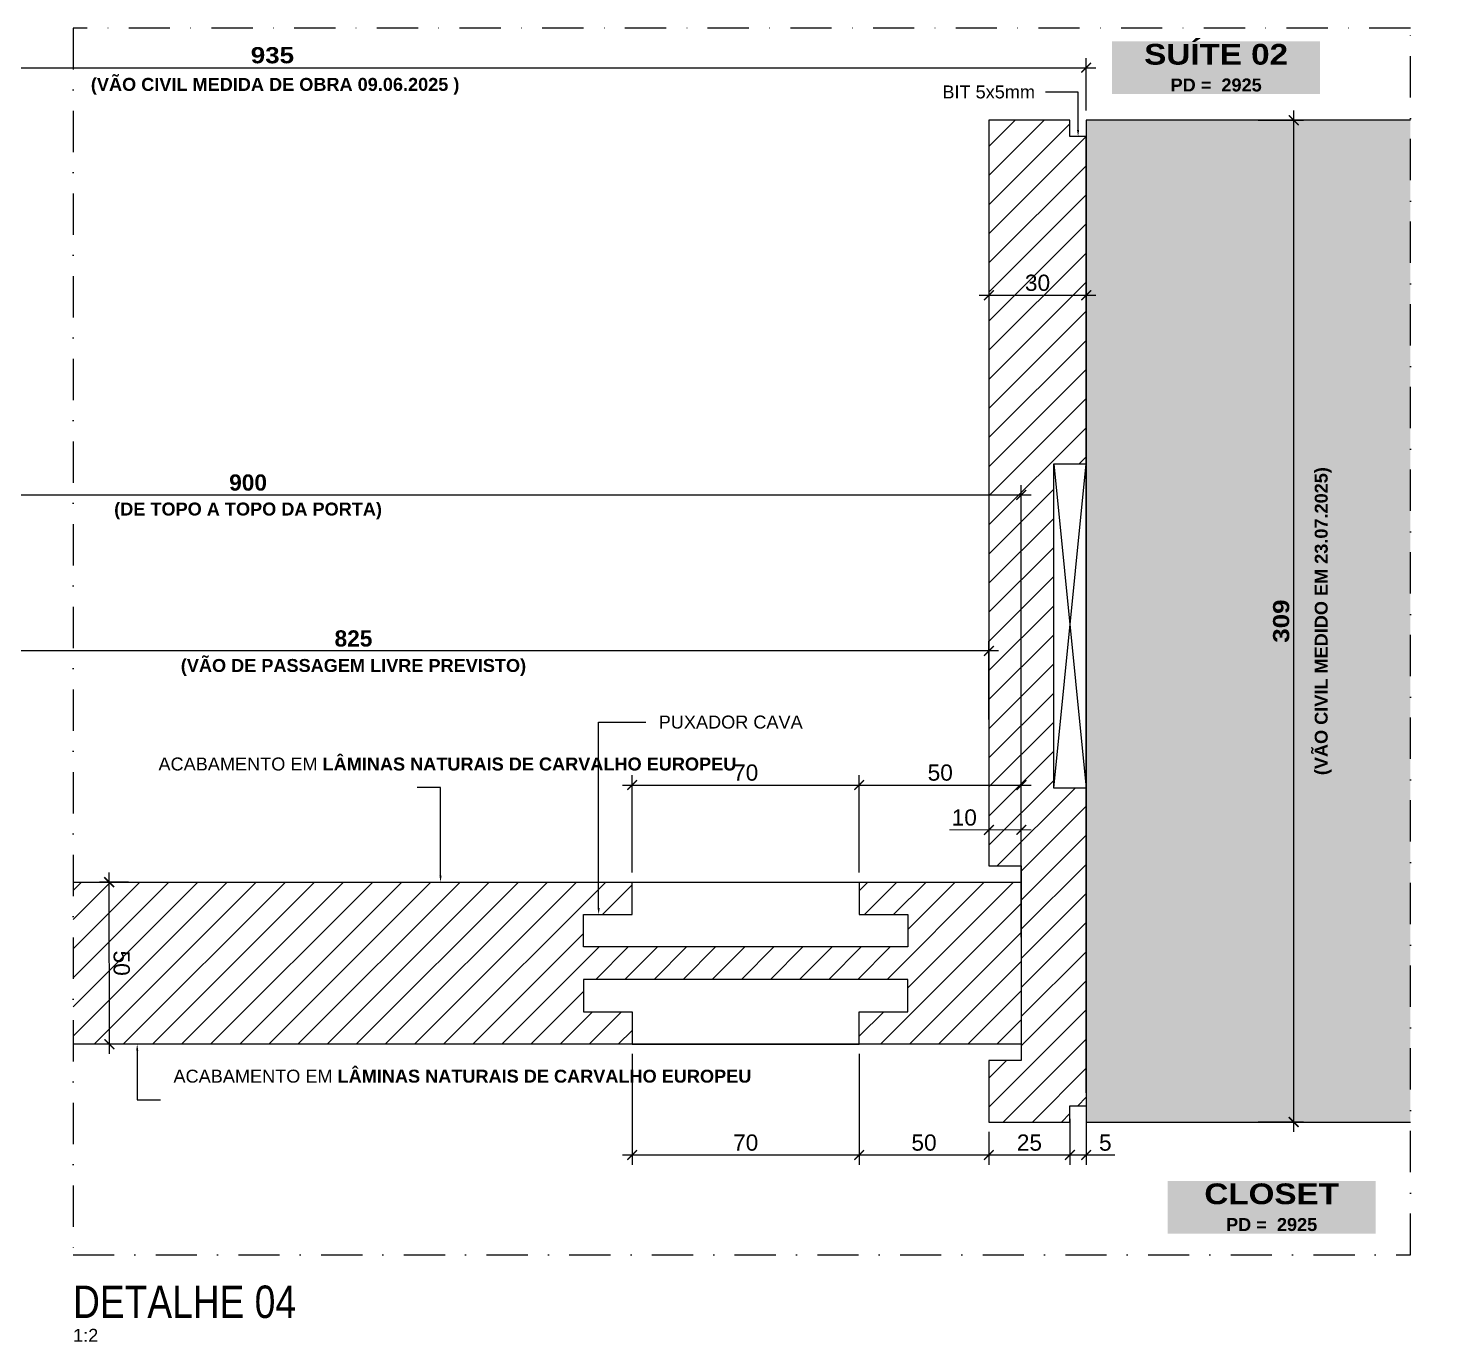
# Model space of a CAD drawing. Header units: millimetres. Extents: x -63251 to 507826, y 5339 to 217512.
# Drawn here: x 152868.5 to 153303.2, y 91847.1 to 92252.3 of the extents above; entities that cross this region are included whole.
import ezdxf
from ezdxf import colors
from ezdxf.entities.mleader import LeaderData, LeaderLine
from ezdxf.math import Vec2, Vec3

# ---------------------------------------------------------------- set-up
doc = ezdxf.new("R2010")
doc.units = ezdxf.units.MM
doc.header["$PDMODE"] = 3
doc.linetypes.add('TRAÇO E PONTO 1-1', pattern=[25.4, 12.7, -6.35, 0, -6.35])
for name, color, linetype in [('A-ANNO-DIMS', 7, 'Continuous'), ('AC-EQUIPAMENTO', 7, 'Continuous'), ('COTAS', 9, 'Continuous'), ('MARCENARIA . M', 4, 'Continuous'), ('PAREDE', 94, 'Continuous'), ('TEXTO', 105, 'Continuous'), ('TEXTO TRAÇO PONTO', 105, 'TRAÇO E PONTO 1-1')]:
    doc.layers.add(name, color=color, linetype=linetype)
doc.layers.add('ARQ-COTA', color=12, linetype='Continuous', lineweight=9)
doc.styles.add('1-1', font='arial.ttf', dxfattribs={"height": 0.2})
doc.styles.add('MEDIDA OFICIAL', font='ariblk.ttf')
doc.styles.add('PADRÃO', font='arial.ttf')
doc.styles.add('PADRÃO NEGRITO', font='arialbd.ttf')
doc.styles.add('TITULO', font='swissck.ttf')
doc.dimstyles.new('1-2', dxfattribs={"dimscale": 2, "dimtxt": 2.5, "dimasz": 1.5, "dimexe": 1.5, "dimexo": 1.5, "dimtad": 1, "dimtxsty": 'PADRÃO', "dimblk": 'ARCHTICK', "dimcen": 2.5, "dimdle": 1.5, "dimclrd": 9, "dimclre": 9, "dimclrt": 6, "dimadec": 0, "dimazin": 0, "dimtfac": 1, "dimtmove": 0, "dimatfit": 3, "dimfxl": 1.25, "dimlwd": -1, "dimlwe": -1, "dimarcsym": 0})
doc.dimstyles.new('1-2 AZUL', dxfattribs={"dimscale": 2, "dimtxt": 2.5, "dimasz": 1.5, "dimexe": 1.5, "dimexo": 1.5, "dimtad": 1, "dimtxsty": 'PADRÃO NEGRITO', "dimblk": 'ARCHTICK', "dimcen": 2.5, "dimdle": 1.5, "dimclrd": 9, "dimclre": 9, "dimclrt": 170, "dimadec": 0, "dimazin": 0, "dimtfac": 1, "dimtmove": 0, "dimatfit": 3, "dimfxl": 1.25, "dimlwd": -1, "dimlwe": -1, "dimarcsym": 0})
doc.dimstyles.new('1-2 VERDE', dxfattribs={"dimscale": 2, "dimtxt": 2.5, "dimasz": 1.5, "dimexe": 1.5, "dimexo": 1.5, "dimtad": 1, "dimtxsty": 'PADRÃO NEGRITO', "dimblk": 'ARCHTICK', "dimcen": 2.5, "dimdle": 1.5, "dimclrd": 9, "dimclre": 9, "dimclrt": 102, "dimadec": 0, "dimazin": 0, "dimtfac": 1, "dimtmove": 0, "dimatfit": 3, "dimfxl": 1.25, "dimlwd": -1, "dimlwe": -1, "dimarcsym": 0})
doc.dimstyles.new('Med. Ofic.1-2', dxfattribs={"dimscale": 2, "dimtxt": 2.5, "dimasz": 1.5, "dimexe": 1.5, "dimexo": 1.5, "dimtad": 1, "dimtxsty": 'MEDIDA OFICIAL', "dimblk": 'ARCHTICK', "dimcen": 2.5, "dimdle": 1.5, "dimclrd": 9, "dimclre": 9, "dimclrt": 10, "dimadec": 0, "dimazin": 0, "dimtfac": 1, "dimtmove": 0, "dimatfit": 3, "dimfxl": 1.25, "dimlwd": -1, "dimlwe": -1, "dimarcsym": 0})

# ---------------------------------------------------------------- blocks, each defined once
blk = doc.blocks.new('_ArchTick')
at = {"color": 0, "linetype": 'ByBlock', "const_width": 0.15}
blk.add_lwpolyline([(-0.5, -0.5), (0.5, 0.5)], dxfattribs=at)
blk = doc.blocks.new('*D473')
at = {"layer": 'COTAS', "color": 9, "linetype": 'Continuous', "transparency": 16777216}
blk.add_line((153258.76, 91911.87), (153258.76, 92226.87), dxfattribs=at)
at = {"layer": 'COTAS', "color": 9, "transparency": 16777216}
for p, q in [((153247.76, 92223.87), (153261.76, 92223.87)), ((153247.76, 91914.87), (153261.76, 91914.87))]:
    blk.add_line(p, q, dxfattribs=at)
at = {"layer": 'Defpoints', "color": 0, "transparency": 16777216}
for p in [(153244.76, 92223.87), (153258.76, 92223.87), (153244.76, 91914.87)]:
    blk.add_point(p, dxfattribs=at)
at = {"layer": 'COTAS', "color": 9, "transparency": 16777216, "xscale": 3, "yscale": 3, "zscale": 3}
for p, rotation in [((153258.76, 92223.87), 90), ((153258.76, 91914.87), 270)]:
    blk.add_blockref('_ArchTick', p, dxfattribs=dict(at, rotation=rotation))
at = {"layer": 'COTAS', "color": 10, "transparency": 16777216, "insert": (153254.93, 92069.37), "char_height": 5, "attachment_point": 5, "rotation": 90, "style": 'MEDIDA OFICIAL'}
blk.add_mtext('309', dxfattribs=at)
blk = doc.blocks.new('*D475')
at = {"layer": 'A-ANNO-DIMS', "color": 9, "transparency": 16777216}
for p, q in [((153164.77, 92215.87), (153164.77, 92166.9)), ((153194.77, 92215.87), (153194.77, 92166.9)), ((153161.77, 92169.9), (153197.77, 92169.9))]:
    blk.add_line(p, q, dxfattribs=at)
at = {"layer": 'Defpoints', "color": 0, "transparency": 16777216}
for p in [(153164.77, 92218.87), (153194.77, 92218.87), (153194.77, 92169.9)]:
    blk.add_point(p, dxfattribs=at)
at = {"layer": 'A-ANNO-DIMS', "color": 9, "transparency": 16777216, "xscale": 3, "yscale": 3, "zscale": 3, "rotation": 180}
blk.add_blockref('_ArchTick', (153164.77, 92169.9), dxfattribs=at)
at = {"layer": 'A-ANNO-DIMS', "color": 9, "transparency": 16777216, "xscale": 3, "yscale": 3, "zscale": 3}
blk.add_blockref('_ArchTick', (153194.77, 92169.9), dxfattribs=at)
at = {"layer": 'A-ANNO-DIMS', "color": 6, "transparency": 16777216, "insert": (153179.77, 92173.71), "char_height": 5, "attachment_point": 5, "style": 'PADRÃO'}
blk.add_mtext('30', dxfattribs=at)
blk = doc.blocks.new('*D344')
at = {"layer": 'A-ANNO-DIMS', "color": 9, "transparency": 16777216}
for p, q in [((153124.77, 91935.86), (153124.77, 91901.69)), ((153164.77, 91911.87), (153164.77, 91901.69)), ((153121.77, 91904.69), (153167.77, 91904.69))]:
    blk.add_line(p, q, dxfattribs=at)
at = {"layer": 'Defpoints', "color": 0, "transparency": 16777216}
for p in [(153124.77, 91938.86), (153164.77, 91914.87), (153164.77, 91904.69)]:
    blk.add_point(p, dxfattribs=at)
at = {"layer": 'A-ANNO-DIMS', "color": 9, "transparency": 16777216, "xscale": 3, "yscale": 3, "zscale": 3, "rotation": 180}
blk.add_blockref('_ArchTick', (153124.77, 91904.69), dxfattribs=at)
at = {"layer": 'A-ANNO-DIMS', "color": 9, "transparency": 16777216, "xscale": 3, "yscale": 3, "zscale": 3}
blk.add_blockref('_ArchTick', (153164.77, 91904.69), dxfattribs=at)
at = {"layer": 'A-ANNO-DIMS', "color": 6, "transparency": 16777216, "insert": (153144.77, 91908.49), "char_height": 5, "attachment_point": 5, "style": 'PADRÃO'}
blk.add_mtext('50', dxfattribs=at)
blk = doc.blocks.new('*D345')
at = {"layer": 'A-ANNO-DIMS', "color": 9, "transparency": 16777216}
for p, q in [((153054.77, 91935.86), (153054.77, 91901.69)), ((153124.77, 91935.86), (153124.77, 91901.69)), ((153051.77, 91904.69), (153127.77, 91904.69))]:
    blk.add_line(p, q, dxfattribs=at)
at = {"layer": 'Defpoints', "color": 0, "transparency": 16777216}
for p in [(153054.77, 91938.86), (153124.77, 91938.86), (153124.77, 91904.69)]:
    blk.add_point(p, dxfattribs=at)
at = {"layer": 'A-ANNO-DIMS', "color": 9, "transparency": 16777216, "xscale": 3, "yscale": 3, "zscale": 3, "rotation": 180}
blk.add_blockref('_ArchTick', (153054.77, 91904.69), dxfattribs=at)
at = {"layer": 'A-ANNO-DIMS', "color": 9, "transparency": 16777216, "xscale": 3, "yscale": 3, "zscale": 3}
blk.add_blockref('_ArchTick', (153124.77, 91904.69), dxfattribs=at)
at = {"layer": 'A-ANNO-DIMS', "color": 6, "transparency": 16777216, "insert": (153089.77, 91908.49), "char_height": 5, "attachment_point": 5, "style": 'PADRÃO'}
blk.add_mtext('70', dxfattribs=at)
blk = doc.blocks.new('*D346')
at = {"layer": 'A-ANNO-DIMS', "color": 9, "transparency": 16777216}
for p, q in [((152893.57, 91935.85), (152893.49, 91991.85)), ((152899.5, 91988.86), (152890.5, 91988.85)), ((152899.57, 91938.86), (152890.56, 91938.85))]:
    blk.add_line(p, q, dxfattribs=at)
at = {"layer": 'Defpoints', "color": 0, "transparency": 16777216}
for p in [(152893.5, 91988.85), (152902.5, 91988.87), (152902.57, 91938.87)]:
    blk.add_point(p, dxfattribs=at)
at = {"layer": 'A-ANNO-DIMS', "color": 9, "transparency": 16777216, "xscale": 3, "yscale": 3, "zscale": 3}
for p, rotation in [((152893.5, 91988.85), 90.07881749110622), ((152893.56, 91938.85), 270.0788174911062)]:
    blk.add_blockref('_ArchTick', p, dxfattribs=dict(at, rotation=rotation))
at = {"layer": 'A-ANNO-DIMS', "color": 6, "transparency": 16777216, "insert": (152897.33, 91963.86), "char_height": 5, "attachment_point": 5, "rotation": 270.0788, "style": 'PADRÃO'}
blk.add_mtext('50', dxfattribs=at)
blk = doc.blocks.new('*D348')
at = {"layer": 'COTAS', "color": 9, "transparency": 16777216}
for p, q in [((152692.88, 92226.87), (152692.88, 92243.06)), ((153194.77, 92226.87), (153194.77, 92243.06))]:
    blk.add_line(p, q, dxfattribs=at)
at = {"layer": 'COTAS', "color": 9, "linetype": 'Continuous', "transparency": 16777216}
blk.add_line((152689.88, 92240.06), (153197.77, 92240.06), dxfattribs=at)
at = {"layer": 'Defpoints', "color": 0, "transparency": 16777216}
for p in [(153194.77, 92240.06), (152692.88, 92223.87), (153194.77, 92223.87)]:
    blk.add_point(p, dxfattribs=at)
at = {"layer": 'COTAS', "color": 9, "transparency": 16777216, "xscale": 3, "yscale": 3, "zscale": 3, "rotation": 180}
blk.add_blockref('_ArchTick', (152692.88, 92240.06), dxfattribs=at)
at = {"layer": 'COTAS', "color": 9, "transparency": 16777216, "xscale": 3, "yscale": 3, "zscale": 3}
blk.add_blockref('_ArchTick', (153194.77, 92240.06), dxfattribs=at)
at = {"layer": 'COTAS', "color": 10, "transparency": 16777216, "insert": (152943.83, 92243.9), "char_height": 5, "attachment_point": 5, "style": 'MEDIDA OFICIAL'}
blk.add_mtext('935', dxfattribs=at)
blk = doc.blocks.new('*D349')
at = {"layer": 'A-ANNO-DIMS', "color": 9, "transparency": 16777216}
for p, q in [((153164.77, 91911.87), (153164.77, 91901.69)), ((153189.77, 91915.87), (153189.77, 91901.69)), ((153161.77, 91904.69), (153192.77, 91904.69))]:
    blk.add_line(p, q, dxfattribs=at)
at = {"layer": 'Defpoints', "color": 0, "transparency": 16777216}
for p in [(153189.77, 91918.87), (153164.77, 91914.87), (153189.77, 91904.69)]:
    blk.add_point(p, dxfattribs=at)
at = {"layer": 'A-ANNO-DIMS', "color": 9, "transparency": 16777216, "xscale": 3, "yscale": 3, "zscale": 3, "rotation": 180}
blk.add_blockref('_ArchTick', (153164.77, 91904.69), dxfattribs=at)
at = {"layer": 'A-ANNO-DIMS', "color": 9, "transparency": 16777216, "xscale": 3, "yscale": 3, "zscale": 3}
blk.add_blockref('_ArchTick', (153189.77, 91904.69), dxfattribs=at)
at = {"layer": 'A-ANNO-DIMS', "color": 6, "transparency": 16777216, "insert": (153177.27, 91908.49), "char_height": 5, "attachment_point": 5, "style": 'PADRÃO'}
blk.add_mtext('25', dxfattribs=at)
blk = doc.blocks.new('*D350')
at = {"layer": 'A-ANNO-DIMS', "color": 9, "transparency": 16777216}
for p, q in [((153189.77, 91915.87), (153189.77, 91901.69)), ((153194.77, 91915.87), (153194.77, 91901.69)), ((153186.77, 91904.69), (153194.77, 91904.69)), ((153194.77, 91904.69), (153203.59, 91904.69))]:
    blk.add_line(p, q, dxfattribs=at)
at = {"layer": 'Defpoints', "color": 0, "transparency": 16777216}
for p in [(153189.77, 91918.87), (153194.77, 91918.87), (153194.77, 91904.69)]:
    blk.add_point(p, dxfattribs=at)
at = {"layer": 'A-ANNO-DIMS', "color": 9, "transparency": 16777216, "xscale": 3, "yscale": 3, "zscale": 3, "rotation": 180}
blk.add_blockref('_ArchTick', (153189.77, 91904.69), dxfattribs=at)
at = {"layer": 'A-ANNO-DIMS', "color": 9, "transparency": 16777216, "xscale": 3, "yscale": 3, "zscale": 3}
blk.add_blockref('_ArchTick', (153194.77, 91904.69), dxfattribs=at)
at = {"layer": 'A-ANNO-DIMS', "color": 6, "transparency": 16777216, "insert": (153200.68, 91908.48), "char_height": 5, "attachment_point": 5, "style": 'PADRÃO'}
blk.add_mtext('5', dxfattribs=at)
blk = doc.blocks.new('*D354')
at = {"layer": 'COTAS', "color": 9, "transparency": 16777216}
for p, q in [((153167.77, 92060.19), (152769.88, 92060.19)), ((152772.88, 91991.87), (152772.88, 92063.19)), ((153164.77, 92039.07), (153164.77, 92063.19))]:
    blk.add_line(p, q, dxfattribs=at)
at = {"layer": 'Defpoints', "color": 0, "transparency": 16777216}
for p in [(152772.88, 92060.19), (153164.77, 92036.07), (152772.88, 91988.87)]:
    blk.add_point(p, dxfattribs=at)
at = {"layer": 'COTAS', "color": 9, "transparency": 16777216, "xscale": 3, "yscale": 3, "zscale": 3, "rotation": 180}
blk.add_blockref('_ArchTick', (152772.88, 92060.19), dxfattribs=at)
at = {"layer": 'COTAS', "color": 9, "transparency": 16777216, "xscale": 3, "yscale": 3, "zscale": 3}
blk.add_blockref('_ArchTick', (153164.77, 92060.19), dxfattribs=at)
at = {"layer": 'COTAS', "color": 102, "transparency": 16777216, "insert": (152968.83, 92063.99), "char_height": 5, "attachment_point": 5, "style": 'PADRÃO NEGRITO'}
blk.add_mtext('825', dxfattribs=at)
blk = doc.blocks.new('*D355')
at = {"layer": 'COTAS', "color": 9, "transparency": 16777216}
for p, q in [((152694.88, 92108.28), (153177.77, 92108.28)), ((152697.88, 91991.87), (152697.88, 92111.28)), ((153174.77, 91971.87), (153174.77, 92111.28))]:
    blk.add_line(p, q, dxfattribs=at)
at = {"layer": 'Defpoints', "color": 0, "transparency": 16777216}
for p in [(153174.77, 92108.28), (152697.88, 91988.87), (153174.77, 91968.87)]:
    blk.add_point(p, dxfattribs=at)
at = {"layer": 'COTAS', "color": 9, "transparency": 16777216, "xscale": 3, "yscale": 3, "zscale": 3, "rotation": 180}
blk.add_blockref('_ArchTick', (152697.88, 92108.28), dxfattribs=at)
at = {"layer": 'COTAS', "color": 9, "transparency": 16777216, "xscale": 3, "yscale": 3, "zscale": 3}
blk.add_blockref('_ArchTick', (153174.77, 92108.28), dxfattribs=at)
at = {"layer": 'COTAS', "color": 170, "transparency": 16777216, "insert": (152936.33, 92112.09), "char_height": 5, "attachment_point": 5, "style": 'PADRÃO NEGRITO'}
blk.add_mtext('900', dxfattribs=at)
blk = doc.blocks.new('*D487')
at = {"layer": 'ARQ-COTA', "color": 9, "transparency": 16777216}
for p, q in [((153164.77, 91996.87), (153164.77, 92007.97)), ((153174.77, 91996.87), (153174.77, 92007.97)), ((153164.77, 92004.97), (153152.6, 92004.97)), ((153177.77, 92004.97), (153164.77, 92004.97))]:
    blk.add_line(p, q, dxfattribs=at)
at = {"layer": 'Defpoints', "color": 0, "transparency": 16777216}
for p in [(153164.77, 92004.97), (153164.77, 91993.87), (153174.77, 91993.87)]:
    blk.add_point(p, dxfattribs=at)
at = {"layer": 'ARQ-COTA', "color": 9, "transparency": 16777216, "xscale": 3, "yscale": 3, "zscale": 3, "rotation": 180}
blk.add_blockref('_ArchTick', (153164.77, 92004.97), dxfattribs=at)
at = {"layer": 'ARQ-COTA', "color": 9, "transparency": 16777216, "xscale": 3, "yscale": 3, "zscale": 3}
blk.add_blockref('_ArchTick', (153174.77, 92004.97), dxfattribs=at)
at = {"layer": 'ARQ-COTA', "color": 6, "transparency": 16777216, "insert": (153157.18, 92008.77), "char_height": 5, "attachment_point": 5, "style": 'PADRÃO'}
blk.add_mtext('10', dxfattribs=at)
blk = doc.blocks.new('*D488')
at = {"layer": 'COTAS', "color": 9, "transparency": 16777216}
for p, q in [((153124.77, 91991.86), (153124.77, 92021.82)), ((153174.77, 91991.87), (153174.77, 92021.82)), ((153121.77, 92018.82), (153177.77, 92018.82))]:
    blk.add_line(p, q, dxfattribs=at)
at = {"layer": 'Defpoints', "color": 0, "transparency": 16777216}
for p in [(153174.77, 92018.82), (153124.77, 91988.86), (153174.77, 91988.87)]:
    blk.add_point(p, dxfattribs=at)
at = {"layer": 'COTAS', "color": 9, "transparency": 16777216, "xscale": 3, "yscale": 3, "zscale": 3, "rotation": 180}
blk.add_blockref('_ArchTick', (153124.77, 92018.82), dxfattribs=at)
at = {"layer": 'COTAS', "color": 9, "transparency": 16777216, "xscale": 3, "yscale": 3, "zscale": 3}
blk.add_blockref('_ArchTick', (153174.77, 92018.82), dxfattribs=at)
at = {"layer": 'COTAS', "color": 6, "transparency": 16777216, "insert": (153149.77, 92022.62), "char_height": 5, "attachment_point": 5, "style": 'PADRÃO'}
blk.add_mtext('50', dxfattribs=at)
blk = doc.blocks.new('*D489')
at = {"layer": 'COTAS', "color": 9, "transparency": 16777216}
for p, q in [((153054.77, 91991.86), (153054.77, 92021.82)), ((153124.77, 91991.86), (153124.77, 92021.82)), ((153051.77, 92018.82), (153127.77, 92018.82))]:
    blk.add_line(p, q, dxfattribs=at)
at = {"layer": 'Defpoints', "color": 0, "transparency": 16777216}
for p in [(153124.77, 92018.82), (153054.77, 91988.86), (153124.77, 91988.86)]:
    blk.add_point(p, dxfattribs=at)
at = {"layer": 'COTAS', "color": 9, "transparency": 16777216, "xscale": 3, "yscale": 3, "zscale": 3, "rotation": 180}
blk.add_blockref('_ArchTick', (153054.77, 92018.82), dxfattribs=at)
at = {"layer": 'COTAS', "color": 9, "transparency": 16777216, "xscale": 3, "yscale": 3, "zscale": 3}
blk.add_blockref('_ArchTick', (153124.77, 92018.82), dxfattribs=at)
at = {"layer": 'COTAS', "color": 6, "transparency": 16777216, "insert": (153089.77, 92022.62), "char_height": 5, "attachment_point": 5, "style": 'PADRÃO'}
blk.add_mtext('70', dxfattribs=at)

msp = doc.modelspace()

# ---------------------------------------------------------------- hatches: boundary and pattern name
at = {"layer": 'AC-EQUIPAMENTO'}
h = msp.add_hatch(dxfattribs=at)
h.set_pattern_fill('AR-CONC', color=21, scale=0.2, angle=180)
h.set_pattern_definition([(230, (313687.133, 194061.595), (-36.436934, 3.187817), [3.81, -41.91]), (175, (313687.133, 194061.595), (7.048684, -38.211369), [3.048, -33.528117]), (280.451445, (313684.097, 194061.86), (-29.3882494, -35.0235504), [3.238002, -35.618049]), (226.1842, (313687.133, 194051.435), (-54.215808, 8.408466), [5.715, -62.865]), (276.635558, (313682.616, 194052.135), (-47.480827, -49.485225), [4.857005, -53.427122]), (171.18415, (313687.133, 194051.435), (-47.480827, -49.485225), [4.571993, -50.291946]), (201, (313682.053, 194053.975), (-30.3228783, 20.4530396), [3.81, -41.91]), (146, (313682.053, 194053.975), (-12.360406, -36.837593), [3.048, -33.528]), (251.451445, (313679.527, 194055.68), (-42.683284, -16.384554), [3.238002, -35.6179875]), (217.5, (313687.133, 194061.595), (-0.61772065, -16.9110078), [0, -33.1216, 0, -34.036, 0, -33.655]), (187.5, (313687.133, 194061.595), (-13.3639325, -20.036115), [0, -19.4056, 0, -32.3596, 0, -12.827]), (147.5, (313698.462, 194061.595), (-27.118119, 1.1457488), [0, -12.7, 0, -39.624, 0, -52.578]), (137.5, (313703.542, 194061.595), (-29.6258363, -5.0852982), [0, -16.51, 0, -26.3144, 0, -37.338])])
h.paths.add_polyline_path([(152692.884, 91998.865), (152369.377, 91998.865), (152369.377, 92223.865), (152692.884, 92223.865)])
h.paths.add_polyline_path([(153294.749, 91914.865), (153194.771, 91914.865), (153194.771, 92223.865), (153294.749, 92223.865)])
h = msp.add_hatch(dxfattribs=at)
h.set_pattern_fill('ANSI31', color=8, scale=2, angle=180)
h.paths.add_polyline_path([(152722.884, 91998.865), (152697.884, 91998.865), (152697.884, 92003.865), (152692.884, 92003.865), (152692.884, 92047.865), (152702.884, 92047.865), (152702.884, 92154.865), (152692.884, 92154.865), (152692.884, 92218.865), (152697.884, 92218.865), (152697.884, 92223.865), (152722.884, 92223.865)])
h.paths.add_polyline_path([(153194.771, 91919.865), (153189.771, 91919.865), (153189.771, 91914.865), (153164.771, 91914.865), (153164.771, 91933.865), (153174.771, 91933.865), (153174.771, 91993.865), (153164.771, 91993.865), (153164.771, 92223.865), (153189.771, 92223.865), (153189.771, 92218.865), (153194.771, 92218.865), (153194.771, 92117.865), (153184.771, 92117.865), (153184.771, 92017.865), (153194.771, 92017.865)])
h = msp.add_hatch(dxfattribs=at)
h.set_pattern_fill('ANSI31', color=8, scale=2, angle=180)
h.set_pattern_definition([(225, (829.2434, 460.0656), (4.49012806, -4.49012806), [])])
h.paths.add_polyline_path([(152882.371, 91988.865), (153054.771, 91988.865), (153054.771, 91978.865), (153039.771, 91978.864), (153039.771, 91968.864), (153139.771, 91968.864), (153139.771, 91978.864), (153124.771, 91978.865), (153124.771, 91988.865), (153174.771, 91988.865), (153174.771, 91938.865), (153124.771, 91938.865), (153124.771, 91948.865), (153139.771, 91948.865), (153139.771, 91958.865), (153039.771, 91958.865), (153039.771, 91948.865), (153054.771, 91948.865), (153054.771, 91938.865), (152882.371, 91938.865)])

# ---------------------------------------------------------------- linework, layer by layer
at = {"layer": 'MARCENARIA . M'}
for points in [[(153194.771, 91923.865), (153194.771, 92218.865), (153189.771, 92218.865), (153189.771, 92223.865), (153164.771, 92223.865), (153164.771, 91993.865), (153174.771, 91993.865), (153174.771, 91933.865), (153164.771, 91933.865), (153164.771, 91914.865), (153189.771, 91914.865), (153189.771, 91919.865), (153194.771, 91919.865)], [(153184.771, 92117.865), (153194.771, 92017.865)], [(153184.771, 92017.865), (153194.771, 92117.865)], [(152882.371, 91988.865), (153174.771, 91988.865), (153174.771, 91938.865), (152882.371, 91938.865)]]:
    msp.add_lwpolyline(points, dxfattribs=at)
for points in [[(153194.771, 92117.865), (153194.771, 92017.865), (153184.771, 92017.865), (153184.771, 92117.865)], [(153054.771, 91988.864), (153124.771, 91988.864), (153124.771, 91978.864), (153139.771, 91978.864), (153139.771, 91968.864), (153039.771, 91968.864), (153039.771, 91978.864), (153054.771, 91978.864)], [(153054.771, 91938.865), (153124.771, 91938.865), (153124.771, 91948.865), (153139.771, 91948.865), (153139.771, 91958.865), (153039.771, 91958.865), (153039.771, 91948.865), (153054.771, 91948.865)]]:
    msp.add_lwpolyline(points, close=True, dxfattribs=at)
at = {"layer": 'PAREDE'}
msp.add_lwpolyline([(153294.749, 92223.865), (153194.771, 92223.865), (153194.771, 91914.865), (153294.749, 91914.865)], dxfattribs=at)
at = {"layer": 'TEXTO TRAÇO PONTO'}
msp.add_lwpolyline([(152882.371, 91873.905), (153294.749, 91873.905), (153294.749, 92252.273), (152882.371, 92252.273)], close=True, dxfattribs=at)

# ---------------------------------------------------------------- texts
at = {"layer": 'COTAS', "color": 10, "char_height": 4, "attachment_point": 2, "style": 'PADRÃO NEGRITO'}
for s, insert, width in [('(VÃO CIVIL MEDIDA DE OBRA 09.06.2025 )', (152944.675, 92236.934), 135), ('{\\C102;(VÃO DE PASSAGEM LIVRE PREVISTO)}', (152968.828, 92057.687), 121.01306)]:
    msp.add_mtext(s, dxfattribs=dict(at, insert=insert, width=width))
at = {"layer": 'COTAS', "color": 10, "insert": (153265.241, 92069.365), "char_height": 4, "width": 135, "attachment_point": 2, "rotation": 90, "style": 'PADRÃO NEGRITO'}
msp.add_mtext('(VÃO CIVIL MEDIDO EM 23.07.2025)', dxfattribs=at)
at = {"layer": 'COTAS', "color": 170, "insert": (152936.328, 92105.945), "char_height": 4, "width": 102.24747, "attachment_point": 2, "style": 'PADRÃO NEGRITO'}
msp.add_mtext('(DE TOPO A TOPO DA PORTA)', dxfattribs=at)
at = {"layer": 'TEXTO', "char_height": 4, "width": 62.53638, "attachment_point": 5, "style": 'PADRÃO', "bg_fill": 1, "box_fill_scale": 1.2, "bg_fill_color": 254, "bg_fill_transparency": 0}
for s, insert in [('{\\fArial Black|b1|i0|c0|p34;\\H1.6x;\\C10;SUÍTE 02\\P\\fArial|b1|i0|c0|p34;\\H0.625x;\\C256;PD =  2925}', (153234.846, 92240.057)), ('{\\fArial Black|b1|i0|c0|p34;\\H1.6x;\\C10;CLOSET\\P\\fArial|b1|i0|c0|p34;\\H0.625x;\\C256;PD =  2925}', (153251.964, 91888.552))]:
    msp.add_mtext(s, dxfattribs=dict(at, insert=insert))
at = {"layer": 'TEXTO', "color": 1, "insert": (152882.371, 91854.263), "char_height": 10, "width": 220.061, "attachment_point": 7, "style": 'TITULO'}
msp.add_mtext('DETALHE 04', dxfattribs=at)
at = {"layer": 'TEXTO', "insert": (152882.371, 91851.063), "char_height": 4, "width": 48, "attachment_point": 1, "style": 'PADRÃO'}
msp.add_mtext('1:2', dxfattribs=at)

# ---------------------------------------------------------------- dimensions: what is measured, and where the dimension line sits
at = {"layer": 'A-ANNO-DIMS'}
for base, p1, p2, picture, middle in [((153194.771, 92169.903), (153164.771, 92218.865), (153194.771, 92218.865), '*D475', (153179.771, 92173.708)), ((153124.771, 91904.688), (153054.771, 91938.865), (153124.771, 91938.865), '*D345', (153089.771, 91908.491)), ((153189.771, 91904.688), (153164.771, 91914.865), (153189.771, 91918.865), '*D349', (153177.271, 91908.491)), ((153194.771, 91904.688), (153189.771, 91918.865), (153194.771, 91918.865), '*D350', (153200.678, 91908.481))]:
    dim = msp.add_linear_dim(base=base, p1=p1, p2=p2, dimstyle='1-2', dxfattribs=at)
    dim.commit()
    dim.dimension.update_dxf_attribs({"geometry": picture, "text_midpoint": middle})
dim = msp.add_aligned_dim(p1=(152902.565, 91938.865), p2=(152902.497, 91988.865), distance=9.001, dimstyle='1-2', dxfattribs=at)
dim.commit()
dim.dimension.update_dxf_attribs({"geometry": '*D346', "text_midpoint": (152897.333, 91963.858)})
dim = msp.add_linear_dim(base=(153164.771, 91904.688), p1=(153124.771, 91938.865), p2=(153164.771, 91914.865), text='50', dimstyle='1-2', dxfattribs=at)
dim.commit()
dim.dimension.update_dxf_attribs({"geometry": '*D344', "text_midpoint": (153144.771, 91908.491)})
at = {"layer": 'ARQ-COTA'}
dim = msp.add_linear_dim(base=(153164.771, 92004.971), p1=(153174.771, 91993.865), p2=(153164.771, 91993.865), dimstyle='1-2', dxfattribs=at)
dim.commit()
dim.dimension.update_dxf_attribs({"geometry": '*D487', "text_midpoint": (153157.183, 92004.971), "dimtype": 160})
at = {"layer": 'COTAS'}
for base, p1, p2, text, dimstyle, picture, middle in [((153194.771, 92240.062), (152692.884, 92223.865), (153194.771, 92223.865), '935', 'Med. Ofic.1-2', '*D348', (152943.828, 92243.897)), ((153174.771, 92108.285), (152697.884, 91988.865), (153174.771, 91968.865), '900', '1-2 AZUL', '*D355', (152936.328, 92112.089))]:
    dim = msp.add_linear_dim(base=base, p1=p1, p2=p2, text=text, dimstyle=dimstyle, dxfattribs=at)
    dim.commit()
    dim.dimension.update_dxf_attribs({"geometry": picture, "text_midpoint": middle})
dim = msp.add_linear_dim(base=(153258.762, 92223.865), p1=(153244.76, 91914.865), p2=(153244.76, 92223.865), angle=270, dimstyle='Med. Ofic.1-2', dxfattribs=at)
dim.commit()
dim.dimension.update_dxf_attribs({"geometry": '*D473', "text_midpoint": (153254.927, 92069.365)})
dim = msp.add_linear_dim(base=(152772.884, 92060.187), p1=(153164.771, 92036.073), p2=(152772.884, 91988.866), angle=180, text='825', dimstyle='1-2 VERDE', dxfattribs=at)
dim.commit()
dim.dimension.update_dxf_attribs({"geometry": '*D354', "text_midpoint": (152968.828, 92063.992)})
for base, p1, p2, picture, middle in [((153124.771, 92018.817), (153054.771, 91988.864), (153124.771, 91988.864), '*D489', (153089.771, 92022.62)), ((153174.771, 92018.817), (153124.771, 91988.864), (153174.771, 91988.865), '*D488', (153149.771, 92022.62))]:
    dim = msp.add_linear_dim(base=base, p1=p1, p2=p2, dimstyle='1-2', dxfattribs=at)
    dim.commit()
    dim.dimension.update_dxf_attribs({"geometry": picture, "text_midpoint": middle})

# ---------------------------------------------------------------- leaders
at = {"layer": 'COTAS', "ltscale": 0.4}
ml = msp.add_multileader_mtext('Standard', dxfattribs=at)
ml.set_content('BIT 5x5mm', color=105, style='1-1')
ml.set_leader_properties(color=256, linetype='ByLayer', lineweight=-1)
ml.build(insert=Vec2(0, 0))
ml.multileader.update_dxf_attribs({"text_left_attachment_type": 2, "text_right_attachment_type": 2, "dogleg_length": 0.36, "arrow_head_size": 2, "scale": 20})
ctx = ml.context
ctx.base_point, ctx.scale, ctx.arrow_head_size, ctx.landing_gap_size, ctx.plane_origin = Vec3(152705.458, 92232.573), 20, 2, 4, Vec3(152636.483, 92199.697)
ctx.left_attachment, ctx.right_attachment = 2, 2
notes = []
notes.append((ctx, [(0, (1, 1, 0), (152695.399, 92232.573), (1, 0), 10.059, [(0, [(152695.414, 92218.866)], 0, [])])]))
ctx.mtext.insert, ctx.mtext.width, ctx.mtext.flow_direction = Vec3(152709.458, 92234.607), 80.51012, 5
ml = msp.add_multileader_mtext('Standard', dxfattribs=at)
ml.set_content('BIT 5x5mm', color=105, style='1-1')
ml.set_leader_properties(color=256, linetype='ByLayer', lineweight=-1)
ml.build(insert=Vec2(0, 0))
ml.multileader.update_dxf_attribs({"text_left_attachment_type": 2, "text_right_attachment_type": 2, "dogleg_length": 0.36, "arrow_head_size": 2, "scale": 20})
ctx = ml.context
ctx.base_point, ctx.scale, ctx.arrow_head_size, ctx.landing_gap_size, ctx.plane_origin = Vec3(153146.432, 92232.573), 20, 2, 4, Vec3(153251.202, 92190.361)
ctx.left_attachment, ctx.right_attachment = 2, 2
notes.append((ctx, [(0, (1, 1, 0), (153192.286, 92232.573), (-1, 0), 10.059, [(0, [(153192.271, 92218.865)], 0, [])])]))
ctx.mtext.insert, ctx.mtext.width, ctx.mtext.flow_direction = Vec3(153150.432, 92234.607), 80.51012, 5
ml = msp.add_multileader_mtext('Standard', dxfattribs=at)
ml.set_content('BIT 5x5mm', color=105, style='1-1')
ml.set_leader_properties(color=256, linetype='ByLayer', lineweight=-1)
ml.build(insert=Vec2(0, 0))
ml.multileader.update_dxf_attribs({"text_left_attachment_type": 2, "text_right_attachment_type": 2, "dogleg_length": 0.36, "arrow_head_size": 2, "scale": 20})
ctx = ml.context
ctx.base_point, ctx.scale, ctx.arrow_head_size, ctx.landing_gap_size, ctx.plane_origin = Vec3(151463.186, 92213.573), 20, 2, 4, Vec3(151394.211, 92190.361)
ctx.left_attachment, ctx.right_attachment = 2, 2
notes.append((ctx, [(0, (1, 1, 0), (151453.127, 92213.573), (1, 0), 10.059, [(0, [(151453.142, 92199.865)], 0, [])])]))
ctx.mtext.insert, ctx.mtext.width, ctx.mtext.flow_direction = Vec3(151467.186, 92215.607), 80.51012, 5
ml = msp.add_multileader_mtext('Standard', dxfattribs=at)
ml.set_content('BIT 5x5mm', color=105, style='1-1')
ml.set_leader_properties(color=256, linetype='ByLayer', lineweight=-1)
ml.build(insert=Vec2(0, 0))
ml.multileader.update_dxf_attribs({"text_left_attachment_type": 2, "text_right_attachment_type": 2, "dogleg_length": 0.36, "arrow_head_size": 2, "scale": 20})
ctx = ml.context
ctx.base_point, ctx.scale, ctx.arrow_head_size, ctx.landing_gap_size, ctx.plane_origin = Vec3(151841.911, 92213.573), 20, 2, 4, Vec3(152008.93, 92199.697)
ctx.left_attachment, ctx.right_attachment = 2, 2
notes.append((ctx, [(0, (1, 1, 0), (151887.765, 92213.573), (-1, 0), 10.059, [(0, [(151887.75, 92199.866)], 0, [])])]))
ctx.mtext.insert, ctx.mtext.width, ctx.mtext.flow_direction = Vec3(151845.911, 92215.607), 80.51012, 5
ml = msp.add_multileader_mtext('Standard', dxfattribs=at)
ml.set_content('PUXADOR CAVA ', color=105, style='1-1')
ml.set_leader_properties(color=256, linetype='ByLayer', lineweight=-1)
ml.build(insert=Vec2(0, 0))
ml.multileader.update_dxf_attribs({"text_left_attachment_type": 2, "text_right_attachment_type": 2, "dogleg_length": 0.36, "arrow_head_size": 2, "scale": 20})
ctx = ml.context
ctx.base_point, ctx.scale, ctx.arrow_head_size, ctx.landing_gap_size, ctx.plane_origin = Vec3(153058.954, 92038.17), 20, 2, 4, Vec3(153039.433, 92082.778)
ctx.left_attachment, ctx.right_attachment = 2, 2
notes.append((ctx, [(0, (1, 1, 0), (153051.754, 92038.17), (1, 0), 7.2, [(0, [(153044.433, 91978.866), (153044.433, 92038.17)], 0, [])])]))
ctx.mtext.insert, ctx.mtext.flow_direction = Vec3(153062.954, 92040.24), 5
ml = msp.add_multileader_mtext('Standard', dxfattribs=at)
ml.set_content('ACABAMENTO EM {\\fArial|b1|i0|c0|p34;LÂMINAS NATURAIS DE CARVALHO EUROPEU}', color=105, style='1-1')
ml.set_leader_properties(color=256, linetype='ByLayer', lineweight=-1)
ml.build(insert=Vec2(0, 0))
ml.multileader.update_dxf_attribs({"text_left_attachment_type": 2, "text_right_attachment_type": 2, "dogleg_length": 0.36, "arrow_head_size": 2, "scale": 20})
ctx = ml.context
ctx.base_point, ctx.scale, ctx.arrow_head_size, ctx.landing_gap_size, ctx.plane_origin = Vec3(152904.701, 92018.01), 20, 2, 4, Vec3(153054.607, 91989.261)
ctx.left_attachment, ctx.right_attachment = 2, 2
notes.append((ctx, [(0, (1, 1, 0), (152995.691, 92018.01), (-1, 0), 7.2, [(0, [(152995.675, 91988.865)], 0, [])])]))
ctx.mtext.insert, ctx.mtext.width, ctx.mtext.flow_direction = Vec3(152908.701, 92027.296), 80.51012, 5
ml = msp.add_multileader_mtext('Standard', dxfattribs=at)
ml.set_content('\\pxt3;{\\C10;BATENTE IMANTADO COM IMÃS Ø20mm USINADOS NO TOPO}', color=105, style='1-1')
ml.set_leader_properties(color=256, linetype='ByLayer', lineweight=-1)
ml.build(insert=Vec2(0, 0))
ml.multileader.update_dxf_attribs({"text_left_attachment_type": 2, "text_right_attachment_type": 2, "dogleg_length": 0.36, "arrow_head_size": 2, "scale": 20})
ctx = ml.context
ctx.base_point, ctx.scale, ctx.arrow_head_size, ctx.landing_gap_size, ctx.plane_origin = Vec3(153473.845, 92003.538), 20, 2, 4, Vec3(153441.673, 92021.876)
ctx.left_attachment, ctx.right_attachment, ctx.text_align_type = 2, 2, 2
notes.append((ctx, [(0, (1, 1, 0), (153466.645, 92003.538), (1, 0), 7.2, [(0, [(153445.589, 91980.733)], 0, [])])]))
ctx.mtext.insert, ctx.mtext.width, ctx.mtext.alignment, ctx.mtext.flow_direction = Vec3(153534.001, 92012.747), 59.02098, 3, 5
ml = msp.add_multileader_mtext('Standard', dxfattribs=at)
ml.set_content('ACABAMENTO EM {\\fArial|b1|i0|c0|p34;LÂMINAS NATURAIS DE CARVALHO EUROPEU}', color=105, style='1-1')
ml.set_leader_properties(color=256, linetype='ByLayer', lineweight=-1)
ml.build(insert=Vec2(0, 0))
ml.multileader.update_dxf_attribs({"text_left_attachment_type": 2, "text_right_attachment_type": 2, "dogleg_length": 0.36, "arrow_head_size": 2, "scale": 20})
ctx = ml.context
ctx.base_point, ctx.scale, ctx.arrow_head_size, ctx.landing_gap_size, ctx.plane_origin = Vec3(151656.434, 91998.01), 20, 2, 4, Vec3(151590.318, 91969.261)
ctx.left_attachment, ctx.right_attachment = 2, 2
notes.append((ctx, [(0, (1, 1, 0), (151649.234, 91998.01), (1, 0), 7.2, [(0, [(151649.25, 91968.865)], 0, [])])]))
ctx.mtext.insert, ctx.mtext.width, ctx.mtext.flow_direction = Vec3(151660.434, 92007.296), 80.51012, 5
ml = msp.add_multileader_mtext('Standard', dxfattribs=at)
ml.set_content('SANGRIA COM REVESTIMENTO DE CASQUINHA 1.8MM', color=105, style='1-1')
ml.set_leader_properties(color=256, linetype='ByLayer', lineweight=-1)
ml.build(insert=Vec2(0, 0))
ml.multileader.update_dxf_attribs({"text_left_attachment_type": 2, "text_right_attachment_type": 2, "dogleg_length": 0.36, "arrow_head_size": 2, "scale": 20})
ctx = ml.context
ctx.base_point, ctx.scale, ctx.arrow_head_size, ctx.landing_gap_size, ctx.plane_origin = Vec3(152513.345, 91918.48), 20, 2, 4, Vec3(152440.977, 91791.237)
ctx.left_attachment, ctx.right_attachment = 2, 2
notes.append((ctx, [(0, (1, 1, 0), (152506.145, 91918.48), (1, 0), 7.2, [(0, [(152506.145, 91997.065)], 0, [])])]))
ctx.mtext.insert, ctx.mtext.width, ctx.mtext.flow_direction = Vec3(152517.345, 91927.408), 79.68811, 5
ml = msp.add_multileader_mtext('Standard', dxfattribs=at)
ml.set_content('SANGRIA COM REVESTIMENTO DE CASQUINHA 1.8MM', color=105, style='1-1')
ml.set_leader_properties(color=256, linetype='ByLayer', lineweight=-1)
ml.build(insert=Vec2(0, 0))
ml.multileader.update_dxf_attribs({"text_left_attachment_type": 2, "text_right_attachment_type": 2, "dogleg_length": 0.36, "arrow_head_size": 2, "scale": 20})
ctx = ml.context
ctx.base_point, ctx.scale, ctx.arrow_head_size, ctx.landing_gap_size, ctx.plane_origin = Vec3(152009.156, 91898.48), 20, 2, 4, Vec3(152204.436, 91791.237)
ctx.left_attachment, ctx.right_attachment = 2, 2
notes.append((ctx, [(0, (1, 1, 0), (152077.019, 91898.48), (-1, 0), 7.2, [(0, [(152077.019, 91977.065)], 0, [])])]))
ctx.mtext.insert, ctx.mtext.width, ctx.mtext.flow_direction = Vec3(152013.156, 91907.408), 79.68811, 5
ml = msp.add_multileader_mtext('Standard', dxfattribs=at)
ml.set_content('ACABAMENTO EM {\\fArial|b1|i0|c0|p34;LÂMINAS NATURAIS DE CARVALHO EUROPEU}', color=105, style='1-1')
ml.set_leader_properties(color=256, linetype='ByLayer', lineweight=-1)
ml.build(insert=Vec2(0, 0))
ml.multileader.update_dxf_attribs({"text_left_attachment_type": 2, "text_right_attachment_type": 2, "dogleg_length": 0.36, "arrow_head_size": 2, "scale": 20})
ctx = ml.context
ctx.base_point, ctx.scale, ctx.arrow_head_size, ctx.landing_gap_size, ctx.plane_origin = Vec3(152909.33, 91921.721), 20, 2, 4, Vec3(152843.213, 91938.47)
ctx.left_attachment, ctx.right_attachment = 2, 2
notes.append((ctx, [(0, (1, 1, 0), (152902.13, 91921.721), (1, 0), 7.2, [(0, [(152902.145, 91938.865)], 0, [])])]))
ctx.mtext.insert, ctx.mtext.width, ctx.mtext.flow_direction = Vec3(152913.33, 91931.007), 80.51012, 5
ml = msp.add_multileader_mtext('Standard', dxfattribs=at)
ml.set_content('ACABAMENTO EM {\\fArial|b1|i0|c0|p34;LÂMINAS NATURAIS DE CARVALHO EUROPEU}', color=105, style='1-1')
ml.set_leader_properties(color=256, linetype='ByLayer', lineweight=-1)
ml.build(insert=Vec2(0, 0))
ml.multileader.update_dxf_attribs({"text_left_attachment_type": 2, "text_right_attachment_type": 2, "dogleg_length": 0.36, "arrow_head_size": 2, "scale": 20})
ctx = ml.context
ctx.base_point, ctx.scale, ctx.arrow_head_size, ctx.landing_gap_size, ctx.plane_origin = Vec3(151652.293, 91889.721), 20, 2, 4, Vec3(151802.2, 91918.47)
ctx.left_attachment, ctx.right_attachment = 2, 2
notes.append((ctx, [(0, (1, 1, 0), (151743.283, 91889.721), (-1, 0), 7.2, [(0, [(151743.268, 91918.865)], 0, [])])]))
ctx.mtext.insert, ctx.mtext.width, ctx.mtext.flow_direction = Vec3(151656.293, 91899.007), 80.51012, 5
for ctx, leaders in notes:
    for number, flags, end, landing, length, lines in leaders:
        leader = LeaderData()
        leader.index, (leader.has_last_leader_line, leader.has_dogleg_vector, leader.attachment_direction) = number, flags
        leader.last_leader_point, leader.dogleg_vector, leader.dogleg_length = Vec3(end), Vec3(landing), length
        for number, points, colour, breaks in lines:
            line = LeaderLine()
            line.index, line.vertices, line.color, line.breaks = number, Vec3.list(points), colors.encode_raw_color(colour), breaks
            leader.lines.append(line)
        ctx.leaders.append(leader)

doc.saveas('drawing.dxf')
